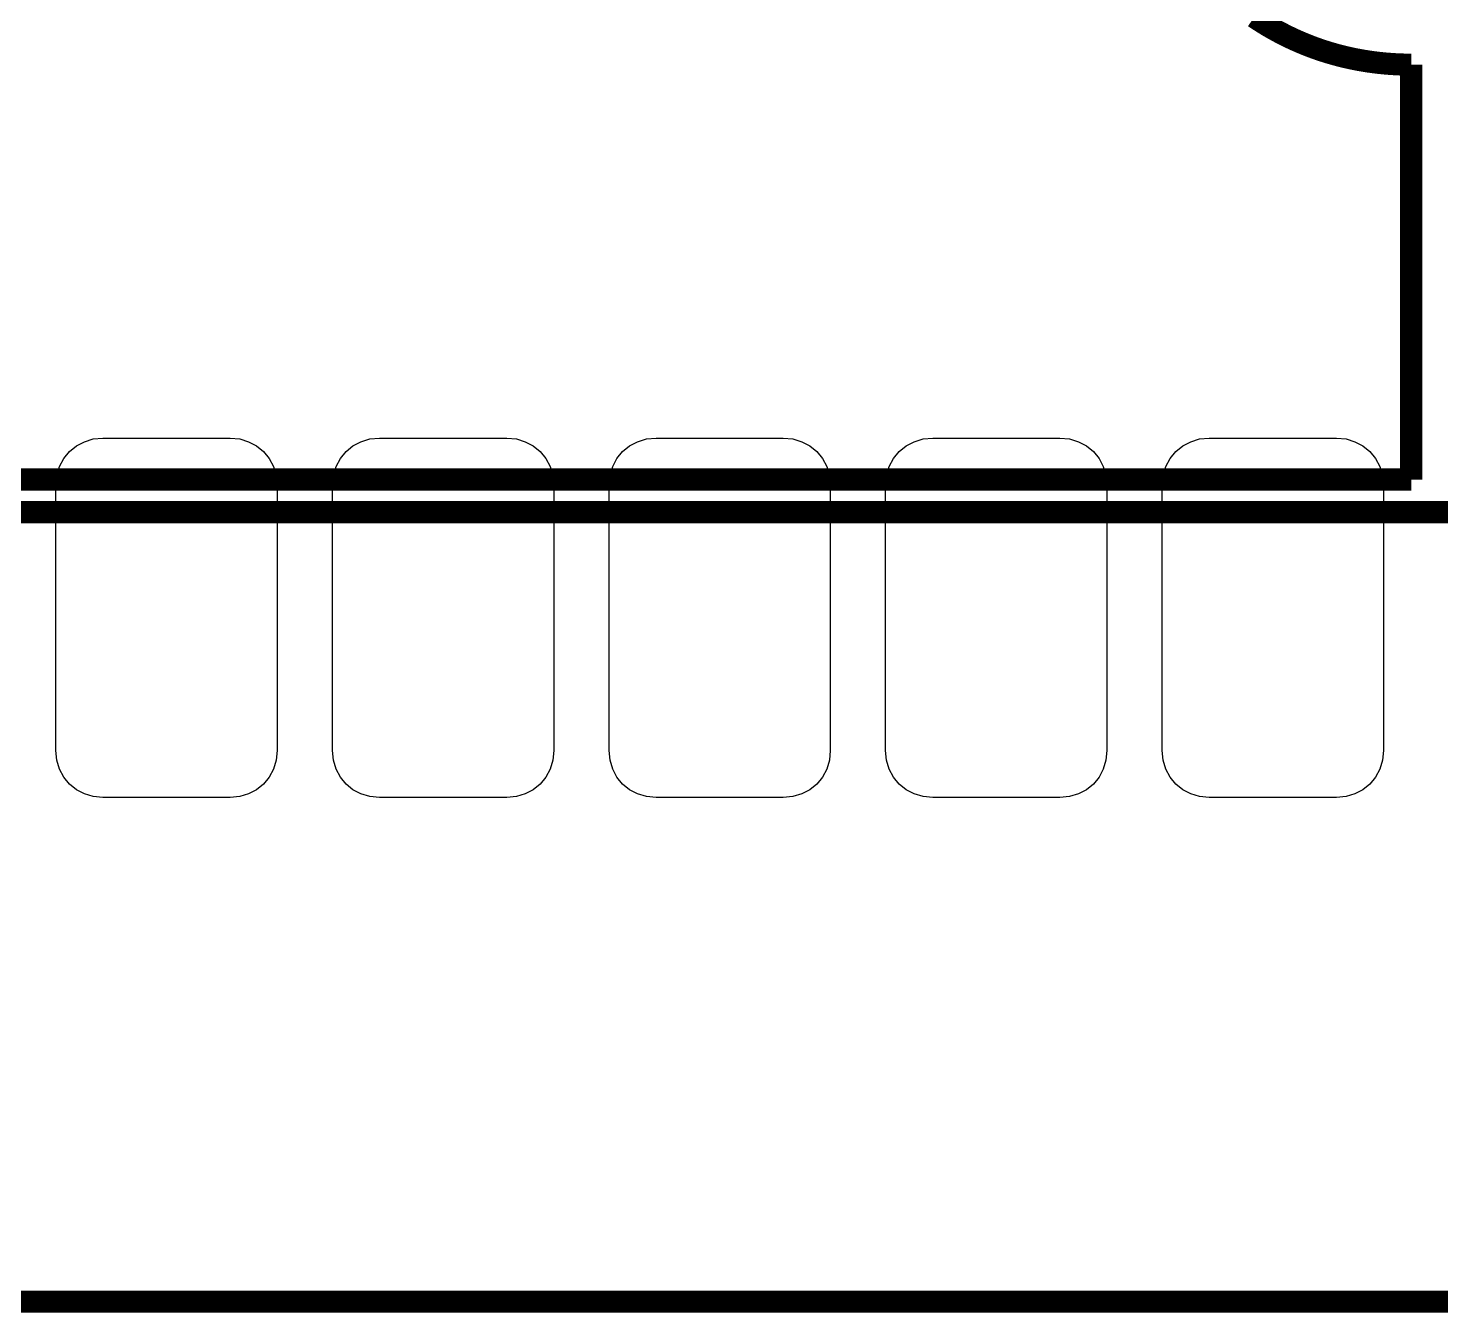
# Model space of a CAD drawing. Header units: inches. Extents: x 15 to 148, y 10 to 111.
# Drawn here: x 140.757 to 141.906, y 98.364 to 99.409 of the extents above; entities that cross this region are included whole.
import ezdxf

# ---------------------------------------------------------------- set-up
doc = ezdxf.new("R2010")
doc.units = ezdxf.units.IN
doc.header["$MEASUREMENT"] = 0
doc.layers.add('BLK_12AWG', color=7, linetype='Continuous')

# ---------------------------------------------------------------- blocks, each defined once
blk = doc.blocks.new('CEGHSD')
at = {"const_width": 0.008}
for points in [[(136.3371, 100.16356), (133.62057, 100.16356)], [(136.3371, 100.16356), (133.62057, 100.16356)], [(136.3371, 100.16356), (133.62057, 100.16356)], [(136.25995, 100.34259), (136.2602, 100.34242), (136.26045, 100.34225), (136.2607, 100.34209), (136.26095, 100.34192), (136.2612, 100.34176), (136.26145, 100.34159), (136.2617, 100.34143), (136.26195, 100.34127), (136.26221, 100.3411), (136.26246, 100.34094), (136.26271, 100.34078), (136.26297, 100.34062), (136.26322, 100.34046), (136.26348, 100.3403), (136.26373, 100.34015), (136.26399, 100.33999), (136.26425, 100.33983), (136.2645, 100.33968), (136.26476, 100.33952), (136.26502, 100.33937), (136.26528, 100.33921), (136.26554, 100.33906), (136.2658, 100.33891), (136.26593, 100.33884), (136.26606, 100.33876), (136.26619, 100.33869), (136.26632, 100.33861), (136.26645, 100.33854), (136.26658, 100.33846), (136.26671, 100.33839), (136.26684, 100.33831), (136.26697, 100.33824), (136.26711, 100.33816), (136.26724, 100.33809), (136.26737, 100.33802), (136.2675, 100.33794), (136.26763, 100.33787), (136.2679, 100.33773), (136.26816, 100.33758), (136.26843, 100.33744), (136.26869, 100.33729), (136.26896, 100.33715), (136.26922, 100.33701), (136.26949, 100.33687), (136.26976, 100.33673), (136.27003, 100.33659), (136.2703, 100.33645), (136.27057, 100.33631), (136.27083, 100.33618), (136.2711, 100.33604), (136.27138, 100.3359), (136.27165, 100.33577), (136.27192, 100.33564), (136.27219, 100.3355), (136.27246, 100.33537), (136.27274, 100.33524), (136.27301, 100.33511), (136.27328, 100.33498), (136.27356, 100.33485), (136.27383, 100.33472), (136.27411, 100.33459), (136.27438, 100.33447), (136.27466, 100.33434), (136.27494, 100.33422), (136.27521, 100.33409), (136.27549, 100.33397), (136.27577, 100.33385), (136.27605, 100.33373), (136.27633, 100.3336), (136.27661, 100.33348), (136.27689, 100.33336), (136.27717, 100.33325), (136.27745, 100.33313), (136.27773, 100.33301), (136.27801, 100.3329), (136.2783, 100.33278), (136.27858, 100.33267), (136.27886, 100.33255), (136.27915, 100.33244), (136.27943, 100.33233), (136.27971, 100.33222), (136.28, 100.33211), (136.28028, 100.332), (136.28057, 100.33189), (136.28086, 100.33178), (136.28114, 100.33168), (136.28143, 100.33157), (136.28172, 100.33146), (136.28201, 100.33136), (136.2823, 100.33126), (136.28258, 100.33115), (136.28287, 100.33105), (136.28316, 100.33095), (136.28345, 100.33085), (136.28375, 100.33075), (136.28404, 100.33065), (136.28433, 100.33056), (136.28462, 100.33046), (136.28491, 100.33036), (136.28521, 100.33027), (136.2855, 100.33018), (136.28579, 100.33008), (136.28609, 100.32999), (136.28638, 100.3299), (136.28668, 100.32981), (136.28697, 100.32972), (136.28727, 100.32963), (136.28756, 100.32954), (136.28786, 100.32946), (136.28816, 100.32937), (136.28845, 100.32928), (136.28875, 100.3292), (136.28905, 100.32912), (136.28935, 100.32903), (136.28965, 100.32895), (136.28995, 100.32887), (136.29025, 100.32879), (136.29055, 100.32871), (136.29085, 100.32863), (136.29115, 100.32856), (136.29145, 100.32848), (136.29175, 100.3284), (136.29205, 100.32833), (136.29236, 100.32826), (136.29266, 100.32818), (136.29296, 100.32811), (136.29327, 100.32804), (136.29357, 100.32797), (136.29388, 100.3279), (136.29418, 100.32783), (136.29449, 100.32776), (136.29479, 100.3277), (136.2951, 100.32763), (136.2954, 100.32757), (136.29571, 100.3275), (136.29602, 100.32744), (136.29632, 100.32738), (136.29663, 100.32732), (136.29694, 100.32726), (136.29725, 100.3272), (136.29756, 100.32714), (136.29787, 100.32708), (136.29818, 100.32703), (136.29849, 100.32697), (136.2988, 100.32692), (136.29911, 100.32686), (136.29942, 100.32681), (136.29973, 100.32676), (136.30004, 100.32671), (136.30035, 100.32666), (136.30067, 100.32661), (136.30098, 100.32656), (136.30129, 100.32651), (136.30161, 100.32647), (136.30192, 100.32642), (136.30223, 100.32638), (136.30255, 100.32633), (136.30286, 100.32629), (136.30318, 100.32625), (136.30349, 100.32621), (136.30381, 100.32617), (136.30413, 100.32613), (136.30444, 100.32609), (136.30476, 100.32606), (136.30508, 100.32602), (136.30539, 100.32599), (136.30571, 100.32595), (136.30603, 100.32592), (136.30635, 100.32589), (136.30667, 100.32586), (136.30699, 100.32583), (136.30731, 100.3258), (136.30763, 100.32577), (136.30795, 100.32574), (136.30827, 100.32572), (136.30859, 100.32569), (136.30891, 100.32567), (136.30923, 100.32564), (136.30955, 100.32562), (136.30987, 100.3256), (136.31019, 100.32558), (136.31052, 100.32556), (136.31084, 100.32554), (136.31116, 100.32552), (136.31149, 100.32551), (136.31181, 100.32549), (136.31213, 100.32548), (136.31246, 100.32546), (136.31278, 100.32545), (136.31311, 100.32544), (136.31343, 100.32543), (136.31376, 100.32542), (136.31408, 100.32541), (136.31441, 100.3254), (136.31474, 100.3254), (136.31506, 100.32539), (136.31539, 100.32539), (136.31572, 100.32538), (136.31604, 100.32538), (136.31637, 100.32538), (136.3167, 100.32538)], [(136.25995, 100.34259), (136.2602, 100.34242), (136.26045, 100.34225), (136.2607, 100.34209), (136.26095, 100.34192), (136.2612, 100.34176), (136.26145, 100.34159), (136.2617, 100.34143), (136.26195, 100.34127), (136.26221, 100.3411), (136.26246, 100.34094), (136.26271, 100.34078), (136.26297, 100.34062), (136.26322, 100.34046), (136.26348, 100.3403), (136.26373, 100.34015), (136.26399, 100.33999), (136.26425, 100.33983), (136.2645, 100.33968), (136.26476, 100.33952), (136.26502, 100.33937), (136.26528, 100.33921), (136.26554, 100.33906), (136.2658, 100.33891), (136.26593, 100.33884), (136.26606, 100.33876), (136.26619, 100.33869), (136.26632, 100.33861), (136.26645, 100.33854), (136.26658, 100.33846), (136.26671, 100.33839), (136.26684, 100.33831), (136.26697, 100.33824), (136.26711, 100.33816), (136.26724, 100.33809), (136.26737, 100.33802), (136.2675, 100.33794), (136.26763, 100.33787), (136.2679, 100.33773), (136.26816, 100.33758), (136.26843, 100.33744), (136.26869, 100.33729), (136.26896, 100.33715), (136.26922, 100.33701), (136.26949, 100.33687), (136.26976, 100.33673), (136.27003, 100.33659), (136.2703, 100.33645), (136.27057, 100.33631), (136.27083, 100.33618), (136.2711, 100.33604), (136.27138, 100.3359), (136.27165, 100.33577), (136.27192, 100.33564), (136.27219, 100.3355), (136.27246, 100.33537), (136.27274, 100.33524), (136.27301, 100.33511), (136.27328, 100.33498), (136.27356, 100.33485), (136.27383, 100.33472), (136.27411, 100.33459), (136.27438, 100.33447), (136.27466, 100.33434), (136.27494, 100.33422), (136.27521, 100.33409), (136.27549, 100.33397), (136.27577, 100.33385), (136.27605, 100.33373), (136.27633, 100.3336), (136.27661, 100.33348), (136.27689, 100.33336), (136.27717, 100.33325), (136.27745, 100.33313), (136.27773, 100.33301), (136.27801, 100.3329), (136.2783, 100.33278), (136.27858, 100.33267), (136.27886, 100.33255), (136.27915, 100.33244), (136.27943, 100.33233), (136.27971, 100.33222), (136.28, 100.33211), (136.28028, 100.332), (136.28057, 100.33189), (136.28086, 100.33178), (136.28114, 100.33168), (136.28143, 100.33157), (136.28172, 100.33146), (136.28201, 100.33136), (136.2823, 100.33126), (136.28258, 100.33115), (136.28287, 100.33105), (136.28316, 100.33095), (136.28345, 100.33085), (136.28375, 100.33075), (136.28404, 100.33065), (136.28433, 100.33056), (136.28462, 100.33046), (136.28491, 100.33036), (136.28521, 100.33027), (136.2855, 100.33018), (136.28579, 100.33008), (136.28609, 100.32999), (136.28638, 100.3299), (136.28668, 100.32981), (136.28697, 100.32972), (136.28727, 100.32963), (136.28756, 100.32954), (136.28786, 100.32946), (136.28816, 100.32937), (136.28845, 100.32928), (136.28875, 100.3292), (136.28905, 100.32912), (136.28935, 100.32903), (136.28965, 100.32895), (136.28995, 100.32887), (136.29025, 100.32879), (136.29055, 100.32871), (136.29085, 100.32863), (136.29115, 100.32856), (136.29145, 100.32848), (136.29175, 100.3284), (136.29205, 100.32833), (136.29236, 100.32826), (136.29266, 100.32818), (136.29296, 100.32811), (136.29327, 100.32804), (136.29357, 100.32797), (136.29388, 100.3279), (136.29418, 100.32783), (136.29449, 100.32776), (136.29479, 100.3277), (136.2951, 100.32763), (136.2954, 100.32757), (136.29571, 100.3275), (136.29602, 100.32744), (136.29632, 100.32738), (136.29663, 100.32732), (136.29694, 100.32726), (136.29725, 100.3272), (136.29756, 100.32714), (136.29787, 100.32708), (136.29818, 100.32703), (136.29849, 100.32697), (136.2988, 100.32692), (136.29911, 100.32686), (136.29942, 100.32681), (136.29973, 100.32676), (136.30004, 100.32671), (136.30035, 100.32666), (136.30067, 100.32661), (136.30098, 100.32656), (136.30129, 100.32651), (136.30161, 100.32647), (136.30192, 100.32642), (136.30223, 100.32638), (136.30255, 100.32633), (136.30286, 100.32629), (136.30318, 100.32625), (136.30349, 100.32621), (136.30381, 100.32617), (136.30413, 100.32613), (136.30444, 100.32609), (136.30476, 100.32606), (136.30508, 100.32602), (136.30539, 100.32599), (136.30571, 100.32595), (136.30603, 100.32592), (136.30635, 100.32589), (136.30667, 100.32586), (136.30699, 100.32583), (136.30731, 100.3258), (136.30763, 100.32577), (136.30795, 100.32574), (136.30827, 100.32572), (136.30859, 100.32569), (136.30891, 100.32567), (136.30923, 100.32564), (136.30955, 100.32562), (136.30987, 100.3256), (136.31019, 100.32558), (136.31052, 100.32556), (136.31084, 100.32554), (136.31116, 100.32552), (136.31149, 100.32551), (136.31181, 100.32549), (136.31213, 100.32548), (136.31246, 100.32546), (136.31278, 100.32545), (136.31311, 100.32544), (136.31343, 100.32543), (136.31376, 100.32542), (136.31408, 100.32541), (136.31441, 100.3254), (136.31474, 100.3254), (136.31506, 100.32539), (136.31539, 100.32539), (136.31572, 100.32538), (136.31604, 100.32538), (136.31637, 100.32538), (136.3167, 100.32538)], [(136.25995, 100.34259), (136.2602, 100.34242), (136.26045, 100.34225), (136.2607, 100.34209), (136.26095, 100.34192), (136.2612, 100.34176), (136.26145, 100.34159), (136.2617, 100.34143), (136.26195, 100.34127), (136.26221, 100.3411), (136.26246, 100.34094), (136.26271, 100.34078), (136.26297, 100.34062), (136.26322, 100.34046), (136.26348, 100.3403), (136.26373, 100.34015), (136.26399, 100.33999), (136.26425, 100.33983), (136.2645, 100.33968), (136.26476, 100.33952), (136.26502, 100.33937), (136.26528, 100.33921), (136.26554, 100.33906), (136.2658, 100.33891), (136.26593, 100.33884), (136.26606, 100.33876), (136.26619, 100.33869), (136.26632, 100.33861), (136.26645, 100.33854), (136.26658, 100.33846), (136.26671, 100.33839), (136.26684, 100.33831), (136.26697, 100.33824), (136.26711, 100.33816), (136.26724, 100.33809), (136.26737, 100.33802), (136.2675, 100.33794), (136.26763, 100.33787), (136.2679, 100.33773), (136.26816, 100.33758), (136.26843, 100.33744), (136.26869, 100.33729), (136.26896, 100.33715), (136.26922, 100.33701), (136.26949, 100.33687), (136.26976, 100.33673), (136.27003, 100.33659), (136.2703, 100.33645), (136.27057, 100.33631), (136.27083, 100.33618), (136.2711, 100.33604), (136.27138, 100.3359), (136.27165, 100.33577), (136.27192, 100.33564), (136.27219, 100.3355), (136.27246, 100.33537), (136.27274, 100.33524), (136.27301, 100.33511), (136.27328, 100.33498), (136.27356, 100.33485), (136.27383, 100.33472), (136.27411, 100.33459), (136.27438, 100.33447), (136.27466, 100.33434), (136.27494, 100.33422), (136.27521, 100.33409), (136.27549, 100.33397), (136.27577, 100.33385), (136.27605, 100.33373), (136.27633, 100.3336), (136.27661, 100.33348), (136.27689, 100.33336), (136.27717, 100.33325), (136.27745, 100.33313), (136.27773, 100.33301), (136.27801, 100.3329), (136.2783, 100.33278), (136.27858, 100.33267), (136.27886, 100.33255), (136.27915, 100.33244), (136.27943, 100.33233), (136.27971, 100.33222), (136.28, 100.33211), (136.28028, 100.332), (136.28057, 100.33189), (136.28086, 100.33178), (136.28114, 100.33168), (136.28143, 100.33157), (136.28172, 100.33146), (136.28201, 100.33136), (136.2823, 100.33126), (136.28258, 100.33115), (136.28287, 100.33105), (136.28316, 100.33095), (136.28345, 100.33085), (136.28375, 100.33075), (136.28404, 100.33065), (136.28433, 100.33056), (136.28462, 100.33046), (136.28491, 100.33036), (136.28521, 100.33027), (136.2855, 100.33018), (136.28579, 100.33008), (136.28609, 100.32999), (136.28638, 100.3299), (136.28668, 100.32981), (136.28697, 100.32972), (136.28727, 100.32963), (136.28756, 100.32954), (136.28786, 100.32946), (136.28816, 100.32937), (136.28845, 100.32928), (136.28875, 100.3292), (136.28905, 100.32912), (136.28935, 100.32903), (136.28965, 100.32895), (136.28995, 100.32887), (136.29025, 100.32879), (136.29055, 100.32871), (136.29085, 100.32863), (136.29115, 100.32856), (136.29145, 100.32848), (136.29175, 100.3284), (136.29205, 100.32833), (136.29236, 100.32826), (136.29266, 100.32818), (136.29296, 100.32811), (136.29327, 100.32804), (136.29357, 100.32797), (136.29388, 100.3279), (136.29418, 100.32783), (136.29449, 100.32776), (136.29479, 100.3277), (136.2951, 100.32763), (136.2954, 100.32757), (136.29571, 100.3275), (136.29602, 100.32744), (136.29632, 100.32738), (136.29663, 100.32732), (136.29694, 100.32726), (136.29725, 100.3272), (136.29756, 100.32714), (136.29787, 100.32708), (136.29818, 100.32703), (136.29849, 100.32697), (136.2988, 100.32692), (136.29911, 100.32686), (136.29942, 100.32681), (136.29973, 100.32676), (136.30004, 100.32671), (136.30035, 100.32666), (136.30067, 100.32661), (136.30098, 100.32656), (136.30129, 100.32651), (136.30161, 100.32647), (136.30192, 100.32642), (136.30223, 100.32638), (136.30255, 100.32633), (136.30286, 100.32629), (136.30318, 100.32625), (136.30349, 100.32621), (136.30381, 100.32617), (136.30413, 100.32613), (136.30444, 100.32609), (136.30476, 100.32606), (136.30508, 100.32602), (136.30539, 100.32599), (136.30571, 100.32595), (136.30603, 100.32592), (136.30635, 100.32589), (136.30667, 100.32586), (136.30699, 100.32583), (136.30731, 100.3258), (136.30763, 100.32577), (136.30795, 100.32574), (136.30827, 100.32572), (136.30859, 100.32569), (136.30891, 100.32567), (136.30923, 100.32564), (136.30955, 100.32562), (136.30987, 100.3256), (136.31019, 100.32558), (136.31052, 100.32556), (136.31084, 100.32554), (136.31116, 100.32552), (136.31149, 100.32551), (136.31181, 100.32549), (136.31213, 100.32548), (136.31246, 100.32546), (136.31278, 100.32545), (136.31311, 100.32544), (136.31343, 100.32543), (136.31376, 100.32542), (136.31408, 100.32541), (136.31441, 100.3254), (136.31474, 100.3254), (136.31506, 100.32539), (136.31539, 100.32539), (136.31572, 100.32538), (136.31604, 100.32538), (136.31637, 100.32538), (136.3167, 100.32538)], [(136.3167, 100.32538), (136.3167, 100.17538)], [(136.3167, 100.32538), (136.3167, 100.17538)], [(136.3167, 100.32538), (136.3167, 100.17538)], [(136.3167, 100.17538), (134.3167, 100.17538)], [(136.3167, 100.17538), (134.3167, 100.17538)], [(136.3167, 100.17538), (134.3167, 100.17538)], [(136.69143, 99.87813), (133.26624, 99.87813)], [(136.69143, 99.87813), (133.26624, 99.87813)], [(136.69143, 99.87813), (133.26624, 99.87813)]]:
    blk.add_lwpolyline(points, dxfattribs=at)
for points in [[(135.8437, 100.19038), (135.8897, 100.19038), (135.89318, 100.19004), (135.89639, 100.18907), (135.89928, 100.18752), (135.90179, 100.18546), (135.90384, 100.18296), (135.90539, 100.18007), (135.90636, 100.17686), (135.9067, 100.17338), (135.9067, 100.07738), (135.90636, 100.0739), (135.90539, 100.07069), (135.90384, 100.0678), (135.90179, 100.06529), (135.89928, 100.06324), (135.89639, 100.06169), (135.89318, 100.06072), (135.8897, 100.06038), (135.8437, 100.06038), (135.84022, 100.06072), (135.83701, 100.06169), (135.83412, 100.06324), (135.83161, 100.06529), (135.82956, 100.0678), (135.82801, 100.07069), (135.82704, 100.0739), (135.8267, 100.07738), (135.8267, 100.17338), (135.82704, 100.17686), (135.82801, 100.18007), (135.82956, 100.18296), (135.83161, 100.18546), (135.83412, 100.18752), (135.83701, 100.18907), (135.84022, 100.19004), (135.8437, 100.19038)], [(135.9437, 100.19038), (135.9897, 100.19038), (135.99318, 100.19004), (135.99639, 100.18907), (135.99928, 100.18752), (136.00179, 100.18546), (136.00384, 100.18296), (136.00539, 100.18007), (136.00636, 100.17686), (136.0067, 100.17338), (136.0067, 100.07738), (136.00636, 100.0739), (136.00539, 100.07069), (136.00384, 100.0678), (136.00179, 100.06529), (135.99928, 100.06324), (135.99639, 100.06169), (135.99318, 100.06072), (135.9897, 100.06038), (135.9437, 100.06038), (135.94022, 100.06072), (135.93701, 100.06169), (135.93412, 100.06324), (135.93161, 100.06529), (135.92956, 100.0678), (135.92801, 100.07069), (135.92704, 100.0739), (135.9267, 100.07738), (135.9267, 100.17338), (135.92704, 100.17686), (135.92801, 100.18007), (135.92956, 100.18296), (135.93161, 100.18546), (135.93412, 100.18752), (135.93701, 100.18907), (135.94022, 100.19004), (135.9437, 100.19038)], [(136.0437, 100.19038), (136.0897, 100.19038), (136.09318, 100.19004), (136.09639, 100.18907), (136.09928, 100.18752), (136.10179, 100.18546), (136.10384, 100.18296), (136.10539, 100.18007), (136.10636, 100.17686), (136.1067, 100.17338), (136.1067, 100.07738), (136.10636, 100.0739), (136.10539, 100.07069), (136.10384, 100.0678), (136.10179, 100.06529), (136.09928, 100.06324), (136.09639, 100.06169), (136.09318, 100.06072), (136.0897, 100.06038), (136.0437, 100.06038), (136.04022, 100.06072), (136.03701, 100.06169), (136.03412, 100.06324), (136.03161, 100.06529), (136.02956, 100.0678), (136.02801, 100.07069), (136.02704, 100.0739), (136.0267, 100.07738), (136.0267, 100.17338), (136.02704, 100.17686), (136.02801, 100.18007), (136.02956, 100.18296), (136.03161, 100.18546), (136.03412, 100.18752), (136.03701, 100.18907), (136.04022, 100.19004), (136.0437, 100.19038)], [(136.1437, 100.19038), (136.1897, 100.19038), (136.19318, 100.19004), (136.19639, 100.18907), (136.19928, 100.18752), (136.20179, 100.18546), (136.20384, 100.18296), (136.20539, 100.18007), (136.20636, 100.17686), (136.2067, 100.17338), (136.2067, 100.07738), (136.20636, 100.0739), (136.20539, 100.07069), (136.20384, 100.0678), (136.20179, 100.06529), (136.19928, 100.06324), (136.19639, 100.06169), (136.19318, 100.06072), (136.1897, 100.06038), (136.1437, 100.06038), (136.14022, 100.06072), (136.13701, 100.06169), (136.13412, 100.06324), (136.13161, 100.06529), (136.12956, 100.0678), (136.12801, 100.07069), (136.12704, 100.0739), (136.1267, 100.07738), (136.1267, 100.17338), (136.12704, 100.17686), (136.12801, 100.18007), (136.12956, 100.18296), (136.13161, 100.18546), (136.13412, 100.18752), (136.13701, 100.18907), (136.14022, 100.19004), (136.1437, 100.19038)], [(136.2437, 100.19038), (136.2897, 100.19038), (136.29318, 100.19004), (136.29639, 100.18907), (136.29928, 100.18752), (136.30179, 100.18546), (136.30384, 100.18296), (136.30539, 100.18007), (136.30636, 100.17686), (136.3067, 100.17338), (136.3067, 100.07738), (136.30636, 100.0739), (136.30539, 100.07069), (136.30384, 100.0678), (136.30179, 100.06529), (136.29928, 100.06324), (136.29639, 100.06169), (136.29318, 100.06072), (136.2897, 100.06038), (136.2437, 100.06038), (136.24022, 100.06072), (136.23701, 100.06169), (136.23412, 100.06324), (136.23161, 100.06529), (136.22956, 100.0678), (136.22801, 100.07069), (136.22704, 100.0739), (136.2267, 100.07738), (136.2267, 100.17338), (136.22704, 100.17686), (136.22801, 100.18007), (136.22956, 100.18296), (136.23161, 100.18546), (136.23412, 100.18752), (136.23701, 100.18907), (136.24022, 100.19004), (136.2437, 100.19038)]]:
    blk.add_lwpolyline(points, close=True)

msp = doc.modelspace()

# ---------------------------------------------------------------- block references
at = {"layer": 'BLK_12AWG', "xscale": 2.25, "yscale": 2.25, "zscale": 2.25}
msp.add_blockref('CEGHSD', (-164.8303, -126.3532), dxfattribs=at)

doc.saveas('drawing.dxf')
